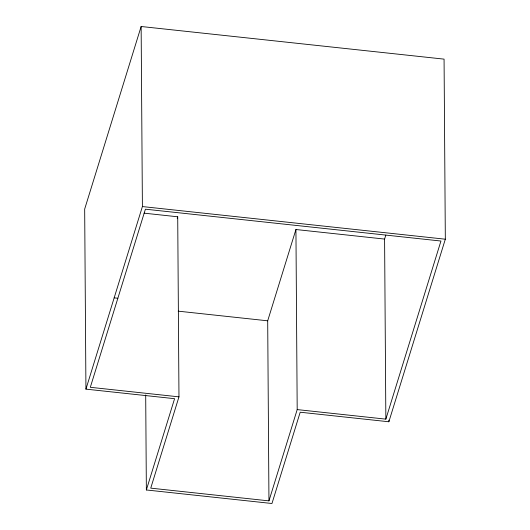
<?xml version="1.0" encoding="UTF-8"?>
<svg xmlns="http://www.w3.org/2000/svg" width="530" height="530" viewBox="0 0 530 530"><rect width="100%" height="100%" fill="white"/><g stroke="black" fill="none" stroke-linecap="round" stroke-linejoin="round"><path stroke-width="0.79" d="M141.139 26.5L84.674 209.065L85.933 389.133L174.589 398.686L146.359 489.965L271.963 503.5L300.199 412.221L388.861 421.767L445.326 239.202L444.067 59.135L141.139 26.5L142.398 206.567L85.933 389.133M177.232 218.36L177.716 216.79L144.061 213.159M177.716 216.79L178.974 396.857L150.739 488.137L268.955 500.876L297.191 409.591L295.932 229.523L384.594 239.076L385.813 235.135M268.955 500.876L267.696 320.809L295.932 229.523M297.191 409.591L385.853 419.144L440.947 241.031L145.405 209.191L90.312 387.304L178.974 396.857M142.398 206.567L445.326 239.202M114.162 297.853L117.859 298.251M178.219 311.163L267.696 320.809M388.848 420.118L388.861 421.767M384.594 239.076L385.853 419.144M145.697 394.976L146.359 489.965"/></g></svg>
